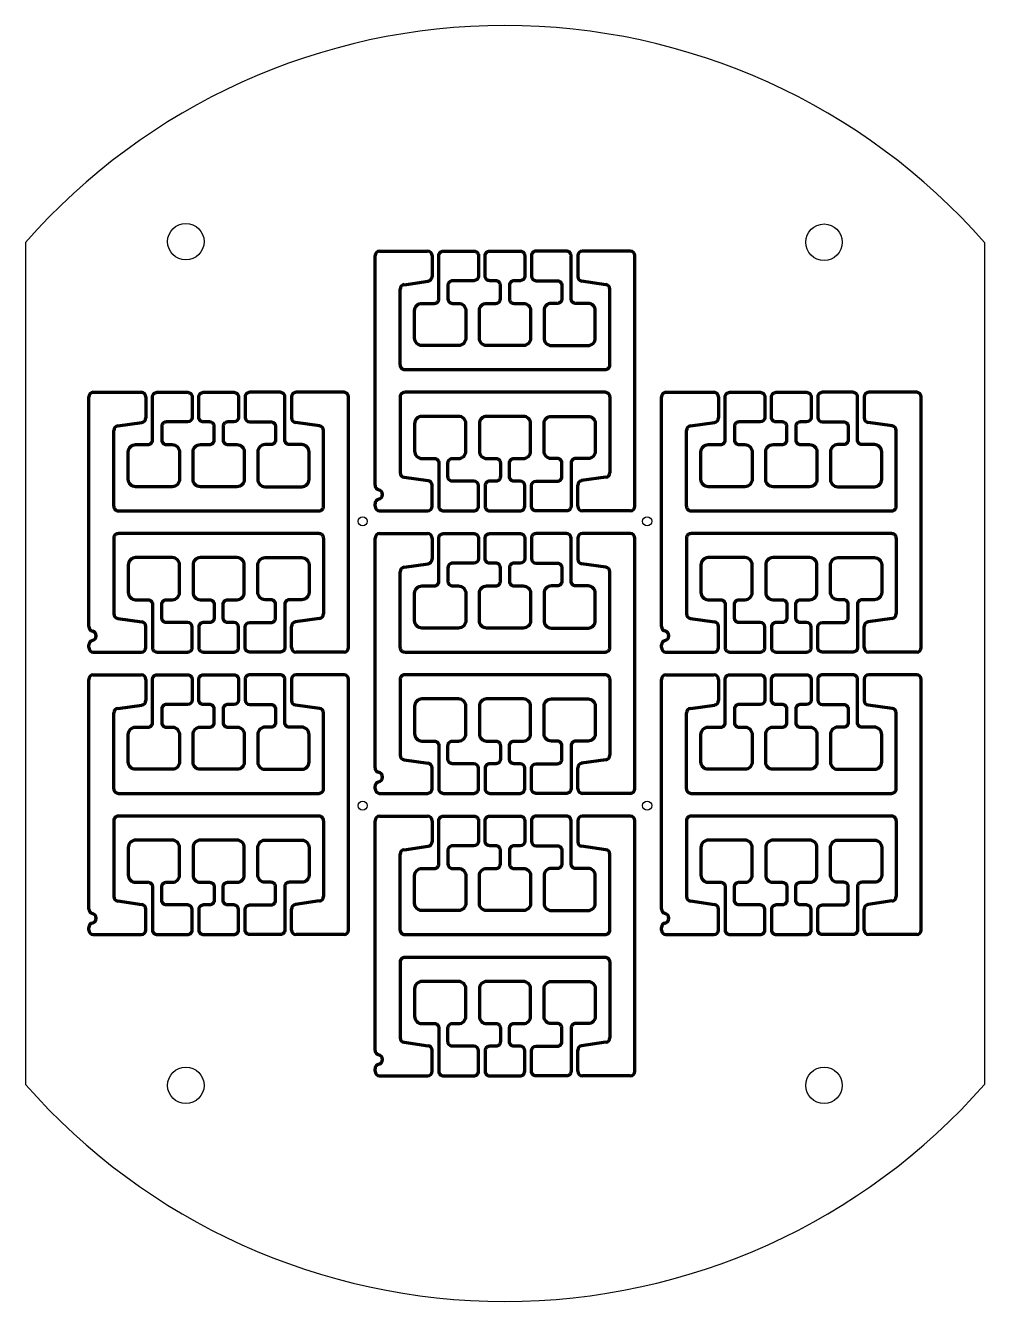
# Model space of a CAD drawing. Header units: millimetres. Extents: x 1891 to 1996, y 1737 to 1877.
import ezdxf

# ---------------------------------------------------------------- set-up
doc = ezdxf.new("R2010")
doc.units = ezdxf.units.MM
doc.layers.add('holder_hole', color=80, linetype='Continuous')
doc.layers.add('mask_outline', color=10, linetype='Continuous')
doc.layers.add('mask_stencil', color=30, linetype='Continuous', lineweight=70)

# ---------------------------------------------------------------- blocks, each defined once
blk = doc.blocks.new('*U4')
at = {"layer": 'mask_stencil'}
for p, q in [((-13.75, 14.25), (-8.49, 14.25)), ((13.75, 14.25), (8.49, 14.25)), ((-14.25, -11.45), (-14.25, 13.75)), ((-7.99, 13.75), (-7.99, 11.44)), ((7.99, 13.75), (7.99, 11.44)), ((14.25, -13.75), (14.25, 13.75)), ((-11.5, 1.75), (-11.5, 10.07)), ((-11.07, 10.56), (-8.41, 10.94)), ((11.07, 10.56), (8.41, 10.94)), ((11.5, 1.75), (11.5, 10.07)), ((-11, 1.25), (11, 1.25)), ((11, -1.25), (-11, -1.25)), ((-11.5, -1.75), (-11.5, -10.07)), ((11.5, -1.75), (11.5, -10.07)), ((-11.07, -10.56), (-8.41, -10.94)), ((11.07, -10.56), (8.41, -10.94)), ((-7.99, -13.75), (-7.99, -11.44)), ((7.99, -13.75), (7.99, -11.44)), ((-14.25, -13.75), (-14.25, -13.47)), ((-13.75, -14.25), (-8.49, -14.25)), ((13.75, -14.25), (8.49, -14.25))]:
    blk.add_line(p, q, dxfattribs=at)
for points in [[(-5.09, 3.89), (-9.11, 3.89, -0.414214), (-9.91, 4.69), (-9.91, 7.71, -0.414214), (-9.11, 8.51), (-7.75, 8.51, 0.414214), (-7.25, 9.01), (-7.25, 10.5), (-7.25, 11), (-7.25, 13.75, -0.414214), (-6.75, 14.25), (-3.41, 14.25, -0.414214), (-2.91, 13.75), (-2.91, 11.5, -0.414213), (-3.41, 11), (-5.75, 11, 0.414214), (-6.25, 10.5), (-6.25, 9.01, 0.414214), (-5.75, 8.51), (-5.09, 8.51, -0.414214), (-4.29, 7.71), (-4.29, 4.69, -0.414214)], [(2.01, 3.89), (-2.01, 3.89, -0.414214), (-2.81, 4.69), (-2.81, 7.71, -0.414214), (-2.01, 8.51), (-1, 8.51, 0.414214), (-0.5, 9.01), (-0.5, 10.5, 0.414214), (-1, 11), (-1.67, 11, -0.414214), (-2.17, 11.5), (-2.17, 13.75, -0.414214), (-1.67, 14.25), (1.67, 14.25, -0.414214), (2.17, 13.75), (2.17, 11.5, -0.414213), (1.67, 11), (1, 11, 0.414214), (0.5, 10.5), (0.5, 9.01, 0.414214), (1, 8.51), (2.01, 8.51, -0.414214), (2.81, 7.71), (2.81, 4.69, -0.414214)], [(5.09, 3.89), (9.11, 3.89, 0.414214), (9.91, 4.69), (9.91, 7.71, 0.414214), (9.11, 8.51), (7.75, 8.51, -0.414214), (7.25, 9.01), (7.25, 10.5), (7.25, 11), (7.25, 13.75, 0.414214), (6.75, 14.25), (3.41, 14.25, 0.414214), (2.91, 13.75), (2.91, 11.5, 0.414213), (3.41, 11), (5.75, 11, -0.414214), (6.25, 10.5), (6.25, 9.01, -0.414214), (5.75, 8.51), (5.09, 8.51, 0.414214), (4.29, 7.71), (4.29, 4.69, 0.414214)], [(-5.09, -3.89), (-9.11, -3.89, 0.414214), (-9.91, -4.69), (-9.91, -7.71, 0.414214), (-9.11, -8.51), (-7.75, -8.51, -0.414214), (-7.25, -9.01), (-7.25, -10.5), (-7.25, -11), (-7.25, -13.75, 0.414214), (-6.75, -14.25), (-3.41, -14.25, 0.414214), (-2.91, -13.75), (-2.91, -11.5, 0.414213), (-3.41, -11), (-5.75, -11, -0.414214), (-6.25, -10.5), (-6.25, -9.01, -0.414214), (-5.75, -8.51), (-5.09, -8.51, 0.414214), (-4.29, -7.71), (-4.29, -4.69, 0.414214)], [(2.01, -3.89), (-2.01, -3.89, 0.414214), (-2.81, -4.69), (-2.81, -7.71, 0.414214), (-2.01, -8.51), (-1, -8.51, -0.414214), (-0.5, -9.01), (-0.5, -10.5, -0.414214), (-1, -11), (-1.67, -11, 0.414214), (-2.17, -11.5), (-2.17, -13.75, 0.414214), (-1.67, -14.25), (1.67, -14.25, 0.414214), (2.17, -13.75), (2.17, -11.5, 0.414213), (1.67, -11), (1, -11, -0.414214), (0.5, -10.5), (0.5, -9.01, -0.414214), (1, -8.51), (2.01, -8.51, 0.414214), (2.81, -7.71), (2.81, -4.69, 0.414214)], [(5.09, -3.89), (9.11, -3.89, -0.414214), (9.91, -4.69), (9.91, -7.71, -0.414214), (9.11, -8.51), (7.75, -8.51, 0.414214), (7.25, -9.01), (7.25, -10.5), (7.25, -11), (7.25, -13.75, -0.414214), (6.75, -14.25), (3.41, -14.25, -0.414214), (2.91, -13.75), (2.91, -11.5, -0.414213), (3.41, -11), (5.75, -11, 0.414214), (6.25, -10.5), (6.25, -9.01, 0.414214), (5.75, -8.51), (5.09, -8.51, -0.414214), (4.29, -7.71), (4.29, -4.69, -0.414214)]]:
    blk.add_lwpolyline(points, format="xyb", close=True, dxfattribs=at)
for centre, radius, start, end in [((-13.75, 13.75), 0.5, 90, 179.9999), ((-8.49, 13.75), 0.5, 0, 90), ((8.49, 13.75), 0.5, 90, 180), ((13.75, 13.75), 0.5, 0.0001, 90), ((-8.49, 11.44), 0.5, 278.0964, 0), ((8.49, 11.44), 0.5, 180, 261.9036), ((-11, 10.07), 0.5, 98.0964, 179.9994), ((11, 10.07), 0.5, 0.0006, 81.9036), ((-11, 1.75), 0.5, 179.9994, 270), ((11, 1.75), 0.5, 270, 0.0006), ((-11, -1.75), 0.5, 90, 180.0006), ((11, -1.75), 0.5, 359.9994, 90), ((-11, -10.07), 0.5, 180.0006, 261.9036), ((-8.49, -11.44), 0.5, 0, 81.9036), ((8.49, -11.44), 0.5, 98.0964, 180), ((11, -10.07), 0.5, 278.0964, 359.9994), ((-13.75, -11.45), 0.5, 180.0001, 257.7386), ((-13.97, -12.46), 0.535, 282.2615, 77.7386), ((-13.75, -13.47), 0.5, 102.2615, 180.0001), ((-13.75, -13.75), 0.5, 180.0001, 270), ((-8.49, -13.75), 0.5, 270, 360), ((8.49, -13.75), 0.5, 180, 270), ((13.75, -13.75), 0.5, 270, 359.9999)]:
    blk.add_arc(centre, radius, start, end, dxfattribs=at)
blk = doc.blocks.new('*U5')
at = {"layer": 'mask_outline', "color": 0, "linetype": 'ByBlock', "lineweight": -2, "transparency": 16777216}
for p in [(0, 62), (0, 31), (0, 0)]:
    blk.add_blockref('*U4', p, dxfattribs=at)
blk = doc.blocks.new('*U6')
at = {"layer": 'mask_stencil'}
for p, q in [((-13.75, 14.25), (-8.49, 14.25)), ((13.75, 14.25), (8.49, 14.25)), ((-14.25, -11.45), (-14.25, 13.75)), ((-7.99, 13.75), (-7.99, 11.44)), ((7.99, 13.75), (7.99, 11.44)), ((14.25, -13.75), (14.25, 13.75)), ((-11.5, 1.75), (-11.5, 10.07)), ((-11.07, 10.56), (-8.41, 10.94)), ((11.07, 10.56), (8.41, 10.94)), ((11.5, 1.75), (11.5, 10.07)), ((-11, 1.25), (11, 1.25)), ((11, -1.25), (-11, -1.25)), ((-11.5, -1.75), (-11.5, -10.07)), ((11.5, -1.75), (11.5, -10.07)), ((-11.07, -10.56), (-8.41, -10.94)), ((11.07, -10.56), (8.41, -10.94)), ((-7.99, -13.75), (-7.99, -11.44)), ((7.99, -13.75), (7.99, -11.44)), ((-14.25, -13.75), (-14.25, -13.47)), ((-13.75, -14.25), (-8.49, -14.25)), ((13.75, -14.25), (8.49, -14.25))]:
    blk.add_line(p, q, dxfattribs=at)
for points in [[(-5.09, 3.89), (-9.11, 3.89, -0.414214), (-9.91, 4.69), (-9.91, 7.71, -0.414214), (-9.11, 8.51), (-7.75, 8.51, 0.414214), (-7.25, 9.01), (-7.25, 10.5), (-7.25, 11), (-7.25, 13.75, -0.414214), (-6.75, 14.25), (-3.41, 14.25, -0.414214), (-2.91, 13.75), (-2.91, 11.5, -0.414213), (-3.41, 11), (-5.75, 11, 0.414214), (-6.25, 10.5), (-6.25, 9.01, 0.414214), (-5.75, 8.51), (-5.09, 8.51, -0.414214), (-4.29, 7.71), (-4.29, 4.69, -0.414214)], [(2.01, 3.89), (-2.01, 3.89, -0.414214), (-2.81, 4.69), (-2.81, 7.71, -0.414214), (-2.01, 8.51), (-1, 8.51, 0.414214), (-0.5, 9.01), (-0.5, 10.5, 0.414214), (-1, 11), (-1.67, 11, -0.414214), (-2.17, 11.5), (-2.17, 13.75, -0.414214), (-1.67, 14.25), (1.67, 14.25, -0.414214), (2.17, 13.75), (2.17, 11.5, -0.414213), (1.67, 11), (1, 11, 0.414214), (0.5, 10.5), (0.5, 9.01, 0.414214), (1, 8.51), (2.01, 8.51, -0.414214), (2.81, 7.71), (2.81, 4.69, -0.414214)], [(5.09, 3.89), (9.11, 3.89, 0.414214), (9.91, 4.69), (9.91, 7.71, 0.414214), (9.11, 8.51), (7.75, 8.51, -0.414214), (7.25, 9.01), (7.25, 10.5), (7.25, 11), (7.25, 13.75, 0.414214), (6.75, 14.25), (3.41, 14.25, 0.414214), (2.91, 13.75), (2.91, 11.5, 0.414213), (3.41, 11), (5.75, 11, -0.414214), (6.25, 10.5), (6.25, 9.01, -0.414214), (5.75, 8.51), (5.09, 8.51, 0.414214), (4.29, 7.71), (4.29, 4.69, 0.414214)], [(-5.09, -3.89), (-9.11, -3.89, 0.414214), (-9.91, -4.69), (-9.91, -7.71, 0.414214), (-9.11, -8.51), (-7.75, -8.51, -0.414214), (-7.25, -9.01), (-7.25, -10.5), (-7.25, -11), (-7.25, -13.75, 0.414214), (-6.75, -14.25), (-3.41, -14.25, 0.414214), (-2.91, -13.75), (-2.91, -11.5, 0.414213), (-3.41, -11), (-5.75, -11, -0.414214), (-6.25, -10.5), (-6.25, -9.01, -0.414214), (-5.75, -8.51), (-5.09, -8.51, 0.414214), (-4.29, -7.71), (-4.29, -4.69, 0.414214)], [(2.01, -3.89), (-2.01, -3.89, 0.414214), (-2.81, -4.69), (-2.81, -7.71, 0.414214), (-2.01, -8.51), (-1, -8.51, -0.414214), (-0.5, -9.01), (-0.5, -10.5, -0.414214), (-1, -11), (-1.67, -11, 0.414214), (-2.17, -11.5), (-2.17, -13.75, 0.414214), (-1.67, -14.25), (1.67, -14.25, 0.414214), (2.17, -13.75), (2.17, -11.5, 0.414213), (1.67, -11), (1, -11, -0.414214), (0.5, -10.5), (0.5, -9.01, -0.414214), (1, -8.51), (2.01, -8.51, 0.414214), (2.81, -7.71), (2.81, -4.69, 0.414214)], [(5.09, -3.89), (9.11, -3.89, -0.414214), (9.91, -4.69), (9.91, -7.71, -0.414214), (9.11, -8.51), (7.75, -8.51, 0.414214), (7.25, -9.01), (7.25, -10.5), (7.25, -11), (7.25, -13.75, -0.414214), (6.75, -14.25), (3.41, -14.25, -0.414214), (2.91, -13.75), (2.91, -11.5, -0.414213), (3.41, -11), (5.75, -11, 0.414214), (6.25, -10.5), (6.25, -9.01, 0.414214), (5.75, -8.51), (5.09, -8.51, -0.414214), (4.29, -7.71), (4.29, -4.69, -0.414214)]]:
    blk.add_lwpolyline(points, format="xyb", close=True, dxfattribs=at)
for centre, radius, start, end in [((-13.75, 13.75), 0.5, 90, 179.9999), ((-8.49, 13.75), 0.5, 0, 90), ((8.49, 13.75), 0.5, 90, 180), ((13.75, 13.75), 0.5, 0.0001, 90), ((-8.49, 11.44), 0.5, 278.0964, 0), ((8.49, 11.44), 0.5, 180, 261.9036), ((-11, 10.07), 0.5, 98.0964, 179.9994), ((11, 10.07), 0.5, 0.0006, 81.9036), ((-11, 1.75), 0.5, 179.9994, 270), ((11, 1.75), 0.5, 270, 0.0006), ((-11, -1.75), 0.5, 90, 180.0006), ((11, -1.75), 0.5, 359.9994, 90), ((-11, -10.07), 0.5, 180.0006, 261.9036), ((-8.49, -11.44), 0.5, 0, 81.9036), ((8.49, -11.44), 0.5, 98.0964, 180), ((11, -10.07), 0.5, 278.0964, 359.9994), ((-13.75, -11.45), 0.5, 180.0001, 257.7386), ((-13.97, -12.46), 0.535, 282.2615, 77.7386), ((-13.75, -13.47), 0.5, 102.2615, 180.0001), ((-13.75, -13.75), 0.5, 180.0001, 270), ((-8.49, -13.75), 0.5, 270, 360), ((8.49, -13.75), 0.5, 180, 270), ((13.75, -13.75), 0.5, 270, 359.9999)]:
    blk.add_arc(centre, radius, start, end, dxfattribs=at)
blk = doc.blocks.new('*U7')
at = {"layer": 'mask_outline', "color": 0, "linetype": 'ByBlock', "lineweight": -2, "transparency": 16777216}
for p in [(0, 31), (62.81, 31), (0, 0), (62.81, 0)]:
    blk.add_blockref('*U6', p, dxfattribs=at)

msp = doc.modelspace()

# ---------------------------------------------------------------- linework, layer by layer
at = {"layer": 'holder_hole'}
for centre, radius in [((1908.72, 1853.34), 2), ((1978.72, 1853.27), 2), ((1928.12, 1822.65), 0.5), ((1959.32, 1822.65), 0.5), ((1928.12, 1791.45), 0.5), ((1959.32, 1791.45), 0.5), ((1908.72, 1760.76), 2), ((1978.72, 1760.76), 2)]:
    msp.add_circle(centre, radius, dxfattribs=at)
at = {"layer": 'mask_outline'}
for p, q in [((1891.14, 1853.25), (1891.14, 1760.85)), ((1996.31, 1853.25), (1996.31, 1760.85))]:
    msp.add_line(p, q, dxfattribs=at)
for points in [[(1996.31, 1853.25, 0.215752), (1943.72, 1877.05, 0.215752), (1891.14, 1853.25)], [(1891.14, 1760.85, 0.215752), (1943.72, 1737.05, 0.215752), (1996.31, 1760.85)]]:
    msp.add_lwpolyline(points, format="xyb", dxfattribs=at)

# ---------------------------------------------------------------- block references
for name, p in [('*U5', (1943.72, 1776.05)), ('*U7', (1912.32, 1791.55))]:
    msp.add_blockref(name, p, dxfattribs=at)

doc.saveas('drawing.dxf')
